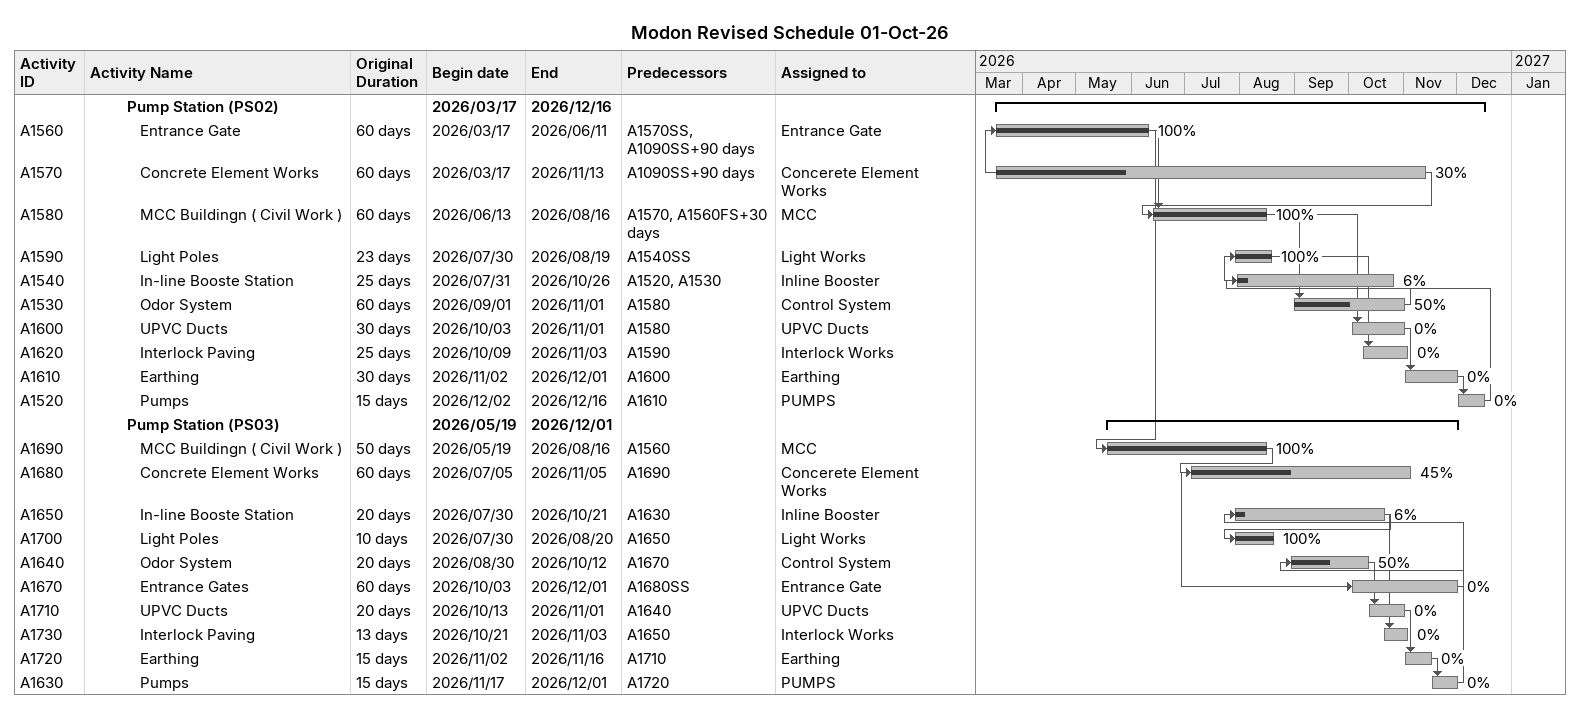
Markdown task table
Modon Revised Schedule 01-Oct-26

| ID | Level | Task | Original duration | Start | Finish | Predecessors | Resources | % complete |
|---|---|---|---|---|---|---|---|---|
|  | 4 | **Pump Station (PS02)** |  | 2026-03-17 | 2026-12-16 |  |  |  |
| A1560 | 5 | Entrance Gate | 60d | 2026-03-17 | 2026-06-11 | A1570SS, A1090SS+90d | Entrance Gate | 100 |
| A1570 | 5 | Concrete Element Works | 60d | 2026-03-17 | 2026-11-13 | A1090SS+90d | Concerete Element Works | 30 |
| A1580 | 5 | MCC Buildingn ( Civil Work ) | 60d | 2026-06-13 | 2026-08-16 | A1570, A1560FS+30d | MCC | 100 |
| A1590 | 5 | Light Poles | 23d | 2026-07-30 | 2026-08-19 | A1540SS | Light Works | 100 |
| A1540 | 5 | In-line Booste Station | 25d | 2026-07-31 | 2026-10-26 | A1520, A1530 | Inline Booster | 6 |
| A1530 | 5 | Odor System | 60d | 2026-09-01 | 2026-11-01 | A1580 | Control System | 50 |
| A1600 | 5 | UPVC Ducts | 30d | 2026-10-03 | 2026-11-01 | A1580 | UPVC Ducts | 0 |
| A1620 | 5 | Interlock Paving | 25d | 2026-10-09 | 2026-11-03 | A1590 | Interlock Works | 0 |
| A1610 | 5 | Earthing | 30d | 2026-11-02 | 2026-12-01 | A1600 | Earthing | 0 |
| A1520 | 5 | Pumps | 15d | 2026-12-02 | 2026-12-16 | A1610 | PUMPS | 0 |
|  | 4 | **Pump Station (PS03)** |  | 2026-05-19 | 2026-12-01 |  |  |  |
| A1690 | 5 | MCC Buildingn ( Civil Work ) | 50d | 2026-05-19 | 2026-08-16 | A1560 | MCC | 100 |
| A1680 | 5 | Concrete Element Works | 60d | 2026-07-05 | 2026-11-05 | A1690 | Concerete Element Works | 45 |
| A1650 | 5 | In-line Booste Station | 20d | 2026-07-30 | 2026-10-21 | A1630 | Inline Booster | 6 |
| A1700 | 5 | Light Poles | 10d | 2026-07-30 | 2026-08-20 | A1650 | Light Works | 100 |
| A1640 | 5 | Odor System | 20d | 2026-08-30 | 2026-10-12 | A1670 | Control System | 50 |
| A1670 | 5 | Entrance Gates | 60d | 2026-10-03 | 2026-12-01 | A1680SS | Entrance Gate | 0 |
| A1710 | 5 | UPVC Ducts | 20d | 2026-10-13 | 2026-11-01 | A1640 | UPVC Ducts | 0 |
| A1730 | 5 | Interlock Paving | 13d | 2026-10-21 | 2026-11-03 | A1650 | Interlock Works | 0 |
| A1720 | 5 | Earthing | 15d | 2026-11-02 | 2026-11-16 | A1710 | Earthing | 0 |
| A1630 | 5 | Pumps | 15d | 2026-11-17 | 2026-12-01 | A1720 | PUMPS | 0 |
